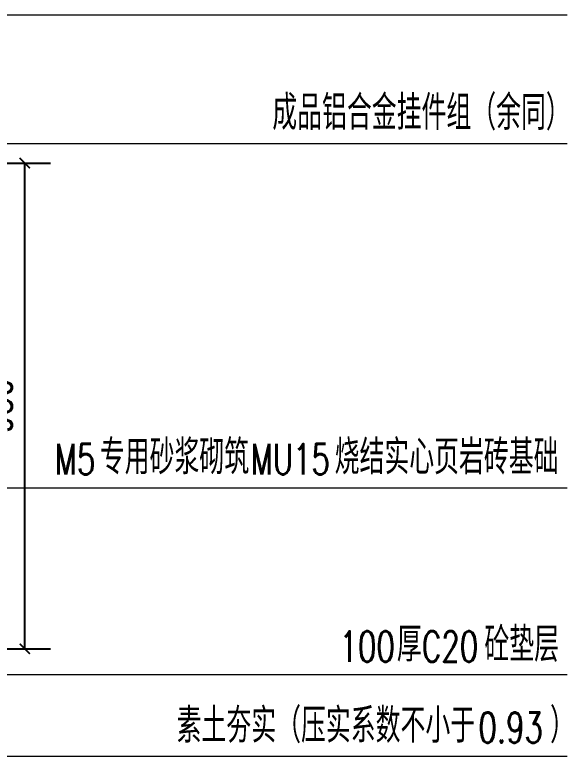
# Model space of a CAD drawing. Header units: millimetres. Extents: x 0 to 16820, y -11520 to 11880.
# Drawn here: x 11871 to 12950, y -6800 to -5350 of the extents above; entities that cross this region are included whole.
import ezdxf

# ---------------------------------------------------------------- set-up
doc = ezdxf.new("R2010")
doc.units = ezdxf.units.MM
doc.header["$LTSCALE"] = 1000
doc.layers.add('A-ANNO-DIMS', color=3, linetype='Continuous', lineweight=13)
doc.layers.add('A-ANNO-IDEN-TEXT', color=3, linetype='Continuous', lineweight=13)
doc.styles.add('_TCH_DIM', font='SIMPLEX', dxfattribs={"bigfont": 'GBCBIG'})
doc.styles.add('_TCH_DIM_T3', font='SIMPLEX', dxfattribs={"width": 0.705882, "bigfont": 'GBCBIG'})
doc.dimstyles.new('_TCH_ARCH&&20', dxfattribs={"dimtxt": 59.5, "dimasz": 20, "dimexe": 50, "dimexo": 60, "dimgap": 25.25, "dimtad": 1, "dimdec": 0, "dimzin": 0, "dimdsep": 46, "dimtxsty": '_TCH_DIM_T3', "dimblk": 'ARCHTICK', "dimcen": 0.09, "dimclrt": 7, "dimazin": 2, "dimtfac": 1, "dimtdec": 0, "dimtix": 1, "dimtmove": 2, "dimatfit": 3, "dimfxl": 20, "dimtolj": 1, "dimtzin": 0, "dimarcsym": 0})

# ---------------------------------------------------------------- blocks, each defined once
blk = doc.blocks.new('_ArchTick')
at = {"color": 0, "linetype": 'ByBlock', "const_width": 0.15}
blk.add_lwpolyline([(-0.5, -0.5), (0.5, 0.5)], dxfattribs=at)
blk = doc.blocks.new('*D314')
at = {"layer": 'A-ANNO-DIMS', "color": 0, "lineweight": -2, "transparency": 16777216}
for p, q in [((11630, -5640), (11940, -5640)), ((11890, -6590), (11890, -5640)), ((11630, -6590), (11940, -6590))]:
    blk.add_line(p, q, dxfattribs=at)
at = {"layer": 'Defpoints', "color": 0, "transparency": 16777216}
for p in [(11570, -5640), (11890, -5640), (11570, -6590)]:
    blk.add_point(p, dxfattribs=at)
at = {"layer": 'A-ANNO-DIMS', "color": 0, "lineweight": -2, "transparency": 16777216, "xscale": 20, "yscale": 20, "zscale": 20}
for p, rotation in [((11890, -5640), 90), ((11890, -6590), 270)]:
    blk.add_blockref('_ArchTick', p, dxfattribs=dict(at, rotation=rotation))
at = {"layer": 'A-ANNO-DIMS', "color": 7, "transparency": 16777216, "insert": (11835, -6115), "char_height": 59.5, "attachment_point": 5, "rotation": 90, "style": '_TCH_DIM_T3'}
blk.add_mtext('\\A1;950', dxfattribs=at)

msp = doc.modelspace()

# ---------------------------------------------------------------- linework, layer by layer
at = {"layer": 'A-ANNO-IDEN-TEXT'}
for p, q in [((11700.03663, -5350.00255), (12950.03663, -5350.00255)), ((11700.03663, -5601.96545), (12950.03663, -5601.96545)), ((11700.03663, -6275.00255), (12950.03663, -6275.00255)), ((11700.03663, -6640.00255), (12950.03663, -6640.00255)), ((11700.03663, -6800.00255), (12950.03663, -6800.00255))]:
    msp.add_line(p, q, dxfattribs=at)

# ---------------------------------------------------------------- texts
at = {"layer": 'A-ANNO-IDEN-TEXT', "color": 7, "style": '_TCH_DIM'}
for s, height, p in [('成品铝合金挂件组（余同）', 67.5177305, (12373.72167, -5575.008)), ('专用砂浆砌筑', 67.51773, (12036.73875, -6248.78979)), ('烧结实心页岩砖基础', 67.51773, (12495.63237, -6248.78979)), ('厚', 67.51773, (12617.14301, -6615.27915)), ('砼垫层', 67.51773, (12788.29195, -6615.27915)), ('素土夯实（压实系数不小于', 67.5177305, (12186.80677, -6773.78979)), ('）', 67.51773, (12916.59401, -6773.78979))]:
    msp.add_text(s, height=height, dxfattribs=at).set_placement(p)
at = {"layer": 'A-ANNO-IDEN-TEXT', "color": 7, "style": '_TCH_DIM', "width": 0.705882}
for s, p in [('M5', (11948.73875, -6248.78979)), ('MU15', (12331.63237, -6248.78979)), ('100', (12505.14301, -6615.27915)), ('C20', (12666.29195, -6615.27915)), ('0.93', (12776.59401, -6773.78979))]:
    msp.add_text(s, height=59.5, dxfattribs=at).set_placement(p)

# ---------------------------------------------------------------- dimensions: what is measured, and where the dimension line sits
at = {"layer": 'A-ANNO-DIMS'}
dim = msp.add_aligned_dim(p1=(11570.03663, -6590.00255), p2=(11570.03663, -5640.00255), distance=-320, dimstyle='_TCH_ARCH&&20', dxfattribs=at)
dim.commit()
dim.dimension.update_dxf_attribs({"geometry": '*D314', "text_midpoint": (11835.03663, -6115.00255)})

doc.saveas('drawing.dxf')
